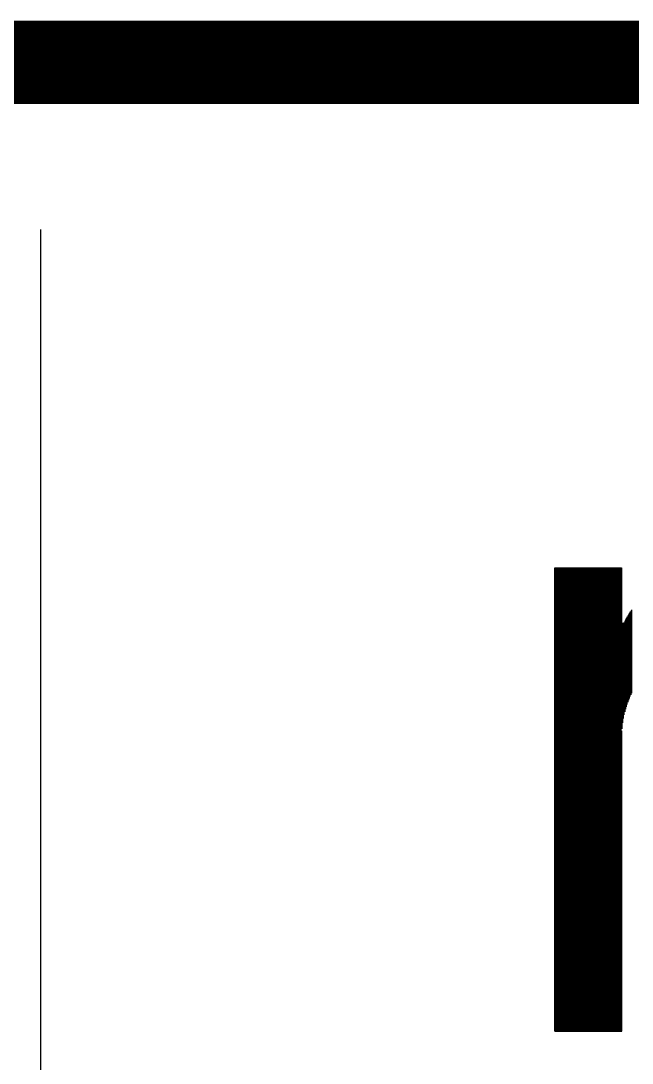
# Model space of a CAD drawing. Extents: x -2502 to 14741, y -2417 to 9756.
# Drawn here: x 13871.2 to 13981.5, y -1690 to -1501.9 of the extents above; entities that cross this region are included whole.
import ezdxf
from ezdxf.enums import TextEntityAlignment as Align

# ---------------------------------------------------------------- set-up
doc = ezdxf.new("R2010")
doc.units = 0
doc.header["$LTSCALE"] = 60
doc.header["$MEASUREMENT"] = 0
doc.layers.add('RLA-FORMATO', color=7, linetype='CONTINUOUS')
doc.layers.add('RLA-LOGO', color=7, linetype='CONTINUOUS')
doc.styles.add('ROMAND', font='romand', dxfattribs={"height": 31.5})
doc.styles.add('ROMANS', font='ROMANS.shx', dxfattribs={"height": 16.87})

# ---------------------------------------------------------------- blocks, each defined once
blk = doc.blocks.new('viñeta-rl')
at = {"layer": 'RLA-FORMATO', "color": 2, "linetype": 'Continuous'}
blk.add_line((-286.237, 289.95), (-286.237, 204.641), dxfattribs=at)
at = {"layer": 'RLA-FORMATO', "color": 5, "const_width": 5}
blk.add_lwpolyline([(-0.002, 299.998), (-797.494, 299.998), (-797.494, 0.001)], dxfattribs=at)
at = {"layer": 'RLA-LOGO', "color": 9, "true_color": 0xc0c0c0}
for p, q in [((-255.315, 241.71), (-255.315, 269.591)), ((-255.315, 269.591), (-251.294, 269.591)), ((-255.27, 241.71), (-255.27, 269.591)), ((-255.225, 241.71), (-255.225, 269.591)), ((-255.18, 241.71), (-255.18, 269.591)), ((-255.135, 241.71), (-255.135, 269.591)), ((-255.09, 241.71), (-255.09, 269.591)), ((-255.045, 241.71), (-255.045, 269.591)), ((-255, 241.71), (-255, 269.591)), ((-254.955, 241.71), (-254.955, 269.591)), ((-254.91, 241.71), (-254.91, 269.591)), ((-254.865, 241.71), (-254.865, 269.591)), ((-254.82, 241.71), (-254.82, 269.591)), ((-254.775, 241.71), (-254.775, 269.591)), ((-254.73, 241.71), (-254.73, 269.591)), ((-254.685, 241.71), (-254.685, 269.591)), ((-254.64, 241.71), (-254.64, 269.591)), ((-254.595, 241.71), (-254.595, 269.591)), ((-254.55, 241.71), (-254.55, 269.591)), ((-254.505, 241.71), (-254.505, 269.591)), ((-254.46, 241.71), (-254.46, 269.591)), ((-254.415, 241.71), (-254.415, 269.591)), ((-254.37, 241.71), (-254.37, 269.591)), ((-254.325, 241.71), (-254.325, 269.591)), ((-254.28, 241.71), (-254.28, 269.591)), ((-254.235, 241.71), (-254.235, 269.591)), ((-254.19, 241.71), (-254.19, 269.591)), ((-254.145, 241.71), (-254.145, 269.591)), ((-254.1, 241.71), (-254.1, 269.591)), ((-254.055, 241.71), (-254.055, 269.591)), ((-254.01, 241.71), (-254.01, 269.591)), ((-253.965, 241.71), (-253.965, 269.591)), ((-253.92, 241.71), (-253.92, 269.591)), ((-253.875, 241.71), (-253.875, 269.591)), ((-253.83, 241.71), (-253.83, 269.591)), ((-253.785, 241.71), (-253.785, 269.591)), ((-253.74, 241.71), (-253.74, 269.591)), ((-253.695, 241.71), (-253.695, 269.591)), ((-253.65, 241.71), (-253.65, 269.591)), ((-253.605, 241.71), (-253.605, 269.591)), ((-253.56, 241.71), (-253.56, 269.591)), ((-253.515, 241.71), (-253.515, 269.591)), ((-253.47, 241.71), (-253.47, 269.591)), ((-253.425, 241.71), (-253.425, 269.591)), ((-253.38, 241.71), (-253.38, 269.591)), ((-253.335, 241.71), (-253.335, 269.591)), ((-253.29, 241.71), (-253.29, 269.591)), ((-253.245, 241.71), (-253.245, 269.591)), ((-253.2, 241.71), (-253.2, 269.591)), ((-253.155, 241.71), (-253.155, 269.591)), ((-253.11, 241.71), (-253.11, 269.591)), ((-253.065, 241.71), (-253.065, 269.591)), ((-253.02, 241.71), (-253.02, 269.591)), ((-252.975, 241.71), (-252.975, 269.591)), ((-252.93, 241.71), (-252.93, 269.591)), ((-252.885, 241.71), (-252.885, 269.591)), ((-252.84, 241.71), (-252.84, 269.591)), ((-252.795, 241.71), (-252.795, 269.591)), ((-252.75, 241.71), (-252.75, 269.591)), ((-252.705, 241.71), (-252.705, 269.591)), ((-252.66, 241.71), (-252.66, 269.591)), ((-252.615, 241.71), (-252.615, 269.591)), ((-252.57, 241.71), (-252.57, 269.591)), ((-252.525, 241.71), (-252.525, 269.591)), ((-252.48, 241.71), (-252.48, 269.591)), ((-252.435, 241.71), (-252.435, 269.591)), ((-252.39, 241.71), (-252.39, 269.591)), ((-252.345, 241.71), (-252.345, 269.591)), ((-252.3, 241.71), (-252.3, 269.591)), ((-252.255, 241.71), (-252.255, 269.591)), ((-252.21, 241.71), (-252.21, 269.591)), ((-252.165, 241.71), (-252.165, 269.591)), ((-252.12, 241.71), (-252.12, 269.591)), ((-252.075, 241.71), (-252.075, 269.591)), ((-252.03, 241.71), (-252.03, 269.591)), ((-251.985, 241.71), (-251.985, 269.591)), ((-251.94, 241.71), (-251.94, 269.591)), ((-251.895, 241.71), (-251.895, 269.591)), ((-251.85, 241.71), (-251.85, 269.591)), ((-251.805, 241.71), (-251.805, 269.591)), ((-251.76, 241.71), (-251.76, 269.591)), ((-251.715, 241.71), (-251.715, 269.591)), ((-251.67, 241.71), (-251.67, 269.591)), ((-251.625, 241.71), (-251.625, 269.591)), ((-251.58, 241.71), (-251.58, 269.591)), ((-251.535, 241.71), (-251.535, 269.591)), ((-251.49, 241.71), (-251.49, 269.591)), ((-251.445, 241.71), (-251.445, 269.591)), ((-251.4, 241.71), (-251.4, 269.591)), ((-251.355, 241.71), (-251.355, 269.591)), ((-251.31, 241.71), (-251.31, 269.591)), ((-251.294, 269.591), (-251.294, 266.258)), ((-250.995, 261.225), (-250.995, 266.553)), ((-250.95, 261.363), (-250.95, 266.632)), ((-250.905, 261.491), (-250.905, 266.71)), ((-250.86, 261.611), (-250.86, 266.785)), ((-250.815, 261.724), (-250.815, 266.857)), ((-250.77, 261.832), (-250.77, 266.928)), ((-250.725, 261.935), (-250.725, 266.997)), ((-250.68, 262.033), (-250.68, 267.064)), ((-251.294, 266.258), (-251.15, 266.258)), ((-251.265, 259.899), (-251.265, 266.258)), ((-251.22, 260.259), (-251.22, 266.258)), ((-251.175, 260.517), (-251.175, 266.258)), ((-251.13, 260.729), (-251.13, 266.297)), ((-251.085, 260.912), (-251.085, 266.385)), ((-251.04, 261.076), (-251.04, 266.47))]:
    blk.add_line(p, q, dxfattribs=at)
blk.add_lwpolyline([(-255.315, 241.71), (-251.276, 241.71), (-251.276, 259.776)], dxfattribs=at)
at = {"layer": 'RLA-FORMATO', "color": 4, "style": 'ROMAND'}
for tag, p in [('DESAR', (-1255.783, 233.263)), ('PRELIM', (-1123.111, 233.263)), ('PROP', (-989.639, 233.263)), ('CONST', (-823.737, 233.263))]:
    blk.add_attdef(tag, p, '', height=16, dxfattribs=at)
at = {"layer": 'RLA-FORMATO', "color": 2, "style": 'ROMANS'}
for tag, p, height in [('REVNO1', (-1394.08, 180.648), 10), ('DETNO1', (-1358.401, 180.648), 10), ('FECHA1', (-880.483, 180.648), 10), ('REVNO2', (-1394.08, 155.648), 10), ('DETNO2', (-1358.401, 155.648), 10), ('FECHA2', (-880.483, 155.648), 10), ('REVNO3', (-1394.08, 130.649), 10), ('DETNO3', (-1358.401, 130.649), 10), ('FECHA3', (-880.483, 130.649), 10), ('REVNO4', (-1394.08, 105.649), 10), ('DETNO4', (-1358.401, 105.649), 10), ('FECHA4', (-880.483, 105.649), 10), ('REVNO5', (-1394.08, 80.649), 11.25), ('DETNO5', (-1358.401, 80.649), 10), ('FECHA5', (-880.483, 80.649), 10), ('REVNO6', (-1392.274, 55.649), 10), ('DETNO6', (-1356.594, 55.649), 10), ('FECHA6', (-878.676, 55.649), 10), ('INGENIERO', (-741.067, 33.399), 10), ('DIBUJANTE', (-571.615, 33.401), 10), ('REVNO7', (-1394.08, 30.65), 10), ('DETNO7', (-1358.401, 30.65), 10), ('FECHA7', (-880.483, 30.65), 10), ('REVNO8', (-1394.08, 8.603), 10), ('DETNO8', (-1358.401, 8.603), 10), ('FECHA8', (-880.483, 8.603), 10), ('PROYECTISTA', (-740.886, 4.812), 10), ('INGENIERO', (-568.569, 4.615), 10)]:
    blk.add_attdef(tag, p, '', height=height, dxfattribs=at)
for tag, p in [('PERSNO1', (-946.608, 180.648)), ('PERSNO2', (-946.608, 155.648)), ('PERSNO3', (-946.608, 130.649)), ('PERSNO4', (-946.608, 105.649)), ('PERSNO5', (-946.608, 80.649)), ('PERSNO6', (-946.608, 55.649)), ('PERSNO7', (-946.608, 30.65)), ('PERSNO8', (-946.608, 8.603))]:
    blk.add_attdef(tag, text='', height=10, dxfattribs=at).set_placement(p, align=Align.CENTER)
at = {"layer": 'RLA-FORMATO', "color": 5, "style": 'ROMAND'}
blk.add_attdef('PROYECTO', text='', height=16.9, dxfattribs=at).set_placement((-289.167, 165.033), align=Align.MIDDLE)
for tag, p in [('TITULO1', (-567.962, 108.18)), ('TITULO2', (-567.962, 74.225))]:
    blk.add_attdef(tag, p, '', height=20, dxfattribs=at)
at = {"layer": 'RLA-FORMATO', "color": 2, "style": 'ROMANS'}
for tag, p in [('NOMARCH', (-1424.041, 5.527)), ('FECHA', (-1406.947, 5.527))]:
    blk.add_attdef(tag, p, '', height=11.25, rotation=90, dxfattribs=at)
at = {"layer": 'RLA-FORMATO', "color": 5, "style": 'ROMAND', "width": 0.967839}
blk.add_attdef('NUMERO', text='', height=24, dxfattribs=at).set_placement((-290.268, 13.329), (-62.411, 13.329), align=Align.FIT)
at = {"layer": 'RLA-FORMATO', "color": 5, "style": 'ROMAND', "flags": 12}
blk.add_attdef('REVISION', text='', height=24, dxfattribs=at).set_placement((-24.501, 25.329), align=Align.MIDDLE)

msp = doc.modelspace()

# ---------------------------------------------------------------- block references
at = {"layer": 'RLA-FORMATO', "xscale": 3, "yscale": 3, "zscale": 3}
msp.add_blockref('viñeta-rl', (14733.48, -2409.34), dxfattribs=at)

doc.saveas('drawing.dxf')
